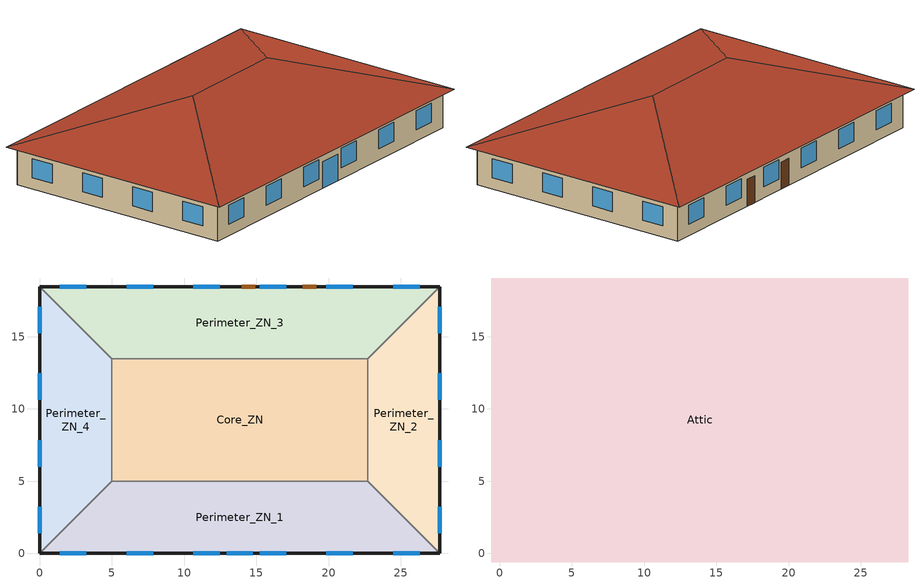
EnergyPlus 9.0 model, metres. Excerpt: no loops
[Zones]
Core_ZN
 floor adiabatic (Core_ZN_floor_Ffactor): 5,13.46 22.69,13.46 22.69,5 5,5 z0
 wall to Perimeter_ZN_1 (int_wall): 5,5 22.69,5 z0:3.05
 wall to Perimeter_ZN_2 (int_wall): 22.69,5 22.69,13.46 z0:3.05
 wall to Perimeter_ZN_3 (int_wall): 22.69,13.46 5,13.46 z0:3.05
 wall to Perimeter_ZN_4 (int_wall): 5,13.46 5,5 z0:3.05
Perimeter_ZN_1
 floor ground (Perimeter_ZN_1_floor_Ffactor): 27.69,0 0,0 5,5 22.69,5 z0
 wall outside (nonres_ext_wall): 0,0 27.69,0 z0:3.05
 wall to Perimeter_ZN_4 (int_wall): 5,5 0,0 z0:3.05
 wall to Perimeter_ZN_2 (int_wall): 27.69,0 22.69,5 z0:3.05
 window (Window_U_0.57_SHGC_0.39): 1.39,0 3.22,0 / 6.01,0 7.84,0 / 10.62,0 12.45,0 / 15.24,0 17.07,0 / 19.85,0 21.68,0 / 24.47,0 26.3,0 z0.9:2.42; 12.93,0 14.76,0 z0:2.13
Perimeter_ZN_2
 floor ground (Perimeter_ZN_2_floor_Ffactor): 22.69,13.46 27.69,18.46 27.69,0 22.69,5 z0
 wall outside (nonres_ext_wall): 27.69,0 27.69,18.46 z0:3.05
 wall to Perimeter_ZN_3 (int_wall): 27.69,18.46 22.69,13.46 z0:3.05
 window (Window_U_0.57_SHGC_0.39): 27.69,15.24 27.69,17.07 / 27.69,10.62 27.69,12.45 / 27.69,6.01 27.69,7.84 / 27.69,1.39 27.69,3.22 z0.9:2.42
Perimeter_ZN_3
 floor ground (Perimeter_ZN_3_floor_Ffactor): 5,13.46 0,18.46 27.69,18.46 22.69,13.46 z0
 wall outside (nonres_ext_wall): 27.69,18.46 0,18.46 z0:3.05
 wall to Perimeter_ZN_4 (int_wall): 0,18.46 5,13.46 z0:3.05
 window (Window_U_0.57_SHGC_0.39): 26.3,18.46 24.47,18.46 / 21.68,18.46 19.85,18.46 / 17.07,18.46 15.24,18.46 / 12.45,18.46 10.62,18.46 / 7.84,18.46 6.01,18.46 / 3.22,18.46 1.39,18.46 z0.9:2.42
 door (Swinging Door_con): 14.91,18.46 14,18.46 / 19.13,18.46 18.22,18.46 z0:2.13
Perimeter_ZN_4
 floor ground (Perimeter_ZN_4_floor_Ffactor): 5,5 0,0 0,18.46 5,13.46 z0
 wall outside (nonres_ext_wall): 0,18.46 0,0 z0:3.05
 window (Window_U_0.57_SHGC_0.39): 0,3.22 0,1.39 / 0,7.84 0,6.01 / 0,12.45 0,10.62 / 0,17.07 0,15.24 z0.9:2.42
Attic
 floor outside (ext_soffit_floor): -0.6,19.06 0,18.46 0,0 -0.6,-0.6 z3.05; 0,0 27.69,0 28.29,-0.6 -0.6,-0.6 z3.05; 28.29,19.06 28.29,-0.6 27.69,0 27.69,18.46 z3.05; -0.6,19.06 28.29,19.06 27.69,18.46 0,18.46 z3.05
 floor to Perimeter_ZN_1 (nonres_roof_floor): 0,0 5,5 22.69,5 27.69,0 z3.05
 floor to Perimeter_ZN_4 (nonres_roof_floor): 5,13.46 5,5 0,0 0,18.46 z3.05
 floor to Perimeter_ZN_2 (nonres_roof_floor): 22.69,5 22.69,13.46 27.69,18.46 27.69,0 z3.05
 floor to Core_ZN (nonres_roof_floor): 5,13.46 22.69,13.46 22.69,5 5,5 z3.05
 floor to Perimeter_ZN_3 (nonres_roof_floor): 0,18.46 27.69,18.46 22.69,13.46 5,13.46 z3.05
 roof outside (AtticRoofDeck): 28.29,19.06,3.05 -0.6,19.06,3.05 9.23,9.23,6.33 18.46,9.23,6.33; -0.6,19.06,3.05 -0.6,-0.6,3.05 9.23,9.23,6.33; 28.29,-0.6,3.05 28.29,19.06,3.05 18.46,9.23,6.33; -0.6,-0.6,3.05 28.29,-0.6,3.05 18.46,9.23,6.33 9.23,9.23,6.33
[Building]
OfficeSmall: North Axis {deg}=0; Terrain=City; Loads Convergence Tolerance Value=0.04; Temperature Convergence Tolerance Value {deltaC}=0.2; Solar Distribution=FullInteriorAndExterior; Maximum Number of Warmup Days=25; Minimum Number of Warmup Days=6
[Site:Location]
Site:Location=Denver-Aurora-Buckley.AFB_CO_USA WMO=724695; Latitude {N+ S-}=39.72; Longitude {W- E+}=-104.75; Time Zone Relative to GMT {GMT+/-}=-7; Elevation {m}=1726
[SizingPeriod:DesignDay] Day of Month=21; Dry-Bulb Temperature Range Modifier Type=DefaultMultipliers; Humidity Condition Type=Wetbulb; Barometric Pressure {Pa}=82237; Rain {Yes/No}=No; Snow on ground {Yes/No}=No; Daylight Savings Time Indicator=No
Name | Month | Day Type | Maximum Dry-Bulb Temperature {C} | Daily Dry-Bulb Temperature Range {C} | Wetbulb at Maximum Dry-Bulb {C} | Wind Speed {m/s} design conditions vs. traditional 6.71 m/s (15 mph) | Wind Direction {Degrees; N=0, S=180} | Solar Model Indicator | Clearness {0.0 to 1.1} | Wind Speed {m/s} design conditions vs. traditional 3.35 m/s (7mph) | ASHRAE Clear Sky Optical Depth for Beam Irradiance (taub) | ASHRAE Clear Sky Optical Depth for Diffuse Irradiance (taud)
Denver-Aurora-Buckley.AFB_CO_USA Ann Htg 99.6% Condns DB | 12 | WinterDesignDay | -17.9 | 0 | -17.9 | 2.5 | 180 | ASHRAEClearSky | 0
Denver-Aurora-Buckley.AFB_CO_USA Ann Clg .4% Condns DB=>MWB | 7 | SummerDesignDay | 33.9 | 14.8 | 15 |  | 30 | ASHRAETau |  | 3.6 | 0.423 | 2.02
[Site:WaterMainsTemperature]
Calculation Method=Correlation; Annual average outdoor air temperature {C}=9.95; Maximum difference in monthly average outdoor air temperatures {C}=23.7
[Site:GroundTemperature:FCfactorMethod]
January Ground Temperature {C}=7.1; February Ground Temperature {C}=3; March Ground Temperature {C}=-1; April Ground Temperature {C}=0.8; May Ground Temperature {C}=-0.2; June Ground Temperature {C}=4.8; July Ground Temperature {C}=6.1; August Ground Temperature {C}=13.7; September Ground Temperature {C}=22.2; October Ground Temperature {C}=22.7; November Ground Temperature {C}=21.7; December Ground Temperature {C}=18.5
[Material:NoMass]
Opaque Door panel_con: MediumRough, 0.352237, 0.9, 0.7, 0.7
Nonres_Roof_Insulation: MediumSmooth, 4.8919, 0.9, 0.7, 0.7
Nonres_Exterior_Wall_Insulation: MediumSmooth, 1.59504, 0.9, 0.7, 0.7
[Construction]
Swinging Door_con: Opaque Door panel_con
InteriorFurnishings: Std Wood 6inch
AtticRoofDeck: F12 Asphalt shingles, G02 16mm plywood
int_wall: G01 13mm gypsum board, G01 13mm gypsum board
ext_soffit_floor: G02 16mm plywood
nonres_roof_floor: G01 16mm gypsum board, Nonres_Roof_Insulation
nonres_ext_wall: F07 25mm stucco, G01 16mm gypsum board, Nonres_Exterior_Wall_Insulation, G01 16mm gypsum board
Window_U_0.57_SHGC_0.39: Glazing Layer
[Material]
Name | Roughness | Thickness {m} | Conductivity {W/m-K} | Density {kg/m3} | Specific Heat {J/kg-K} | Thermal Absorptance | Solar Absorptance | Visible Absorptance | Absorptance:Thermal | Absorptance:Solar | Absorptance:Visible
Std Wood 6inch | MediumSmooth | 0.15 | 0.12 | 540 | 1210 | 0.9 | 0.7 | 0.7
F07 25mm stucco | Smooth | 0.0254 | 0.72 | 1856 | 840 | 0.9 | 0.7 | 0.7
F12 Asphalt shingles | VeryRough | 0.0032 | 0.04 | 1120 | 1260 |  |  |  | 0.9 | 0.7
G01 13mm gypsum board | Smooth | 0.0127 | 0.16 | 800 | 1090 |  |  |  | 0.9 | 0.7 | 0.5
G01 16mm gypsum board | MediumSmooth | 0.0159 | 0.16 | 800 | 1090
G02 16mm plywood | Smooth | 0.0159 | 0.12 | 544 | 1210
[WindowMaterial:SimpleGlazingSystem]
Glazing Layer: U-Factor {W/m2-K}=3.23661; Solar Heat Gain Coefficient=0.39; Visible Transmittance=0.39
[Construction:FfactorGroundFloor] F-Factor=1.26363
Name | Area | PerimeterExposed
Core_ZN_floor_Ffactor | 149.657 | 0
Perimeter_ZN_1_floor_Ffactor; Perimeter_ZN_3_floor_Ffactor | 113.45 | 27.69
Perimeter_ZN_2_floor_Ffactor; Perimeter_ZN_4_floor_Ffactor | 67.3 | 18.46
[Zone] Type=1; Multiplier=1; Ceiling Height {m}=autocalculate; Volume {m3}=autocalculate; Floor Area {m2}=autocalculate
Name | Part of Total Floor Area
Core_ZN; Perimeter_ZN_1; Perimeter_ZN_2; Perimeter_ZN_3; Perimeter_ZN_4 | Yes
Attic | No
[InternalMass] Construction=InteriorFurnishings
Name | Zone | Surface Area {m2}
Core_ZN_InternalMass_1 | Core_ZN | 299.3148
Perimeter_ZN_1_InternalMass_1 | Perimeter_ZN_1 | 226.9
Perimeter_ZN_2_InternalMass_1 | Perimeter_ZN_2 | 134.6
Perimeter_ZN_3_InternalMass_1 | Perimeter_ZN_3 | 226.9
Perimeter_ZN_4_InternalMass_1 | Perimeter_ZN_4 | 134.6
[People] Number of People Calculation Method=Area/Person; Zone Floor Area per Person {m2/person}=16.5881; Fraction Radiant=0.3; Sensible Heat Fraction=AUTOCALCULATE; Activity Level Schedule=ACTIVITY_SCH; Enable ASHRAE 55 Comfort Warnings=No; Mean Radiant Temperature Calculation Type=ZoneAveraged; Work Efficiency Schedule=WORK_EFF_SCH; Clothing Insulation Calculation Method=ClothingInsulationSchedule; Clothing Insulation Schedule=CLOTHING_SCH; Air Velocity Schedule=AIR_VELO_SCH; Thermal Comfort Model 1 Type=Fanger
Name | Zone or ZoneList | Number of People Schedule
Core_ZN | Core_ZN | BLDG_OCC_SCH_wo_SB
Perimeter_ZN_1 | Perimeter_ZN_1 | BLDG_OCC_SCH_wo_SB
Perimeter_ZN_2 | Perimeter_ZN_2 | BLDG_OCC_SCH_w_SB
Perimeter_ZN_3 | Perimeter_ZN_3 | BLDG_OCC_SCH_wo_SB
Perimeter_ZN_4 | Perimeter_ZN_4 | BLDG_OCC_SCH_wo_SB
[Lights] Schedule=BLDG_LIGHT_SCH; Design Level Calculation Method=Watts/Area; Watts per Zone Floor Area {W/m2}=10.7639; Return Air Fraction=0; Fraction Radiant=0.7; Fraction Visible=0.2; Fraction Replaceable=1; Return Air Fraction Calculated from Plenum Temperature=No
Name | Zone or ZoneList
Core_ZN_Lights | Core_ZN
Perimeter_ZN_1_Lights | Perimeter_ZN_1
Perimeter_ZN_2_Lights | Perimeter_ZN_2
Perimeter_ZN_3_Lights | Perimeter_ZN_3
Perimeter_ZN_4_Lights | Perimeter_ZN_4
[ElectricEquipment] Schedule=BLDG_EQUIP_SCH; Design Level Calculation Method=Watts/Area; Watts per Zone Floor Area {W/m2}=6.78
Name | Zone or ZoneList
Core_ZN_MiscPlug_Equip | Core_ZN
Perimeter_ZN_1_MiscPlug_Equip | Perimeter_ZN_1
Perimeter_ZN_2_MiscPlug_Equip | Perimeter_ZN_2
Perimeter_ZN_3_MiscPlug_Equip | Perimeter_ZN_3
Perimeter_ZN_4_MiscPlug_Equip | Perimeter_ZN_4
[ZoneInfiltration:DesignFlowRate] Temperature Term Coefficient=0; Velocity Squared Term Coefficient=0
Name | Zone or ZoneList | Schedule | Design Flow Rate Calculation Method | Design Flow Rate {m3/s} | Flow per Exterior Surface Area {m3/s-m2} | Constant Term Coefficient | Velocity Term Coefficient
Perimeter_ZN_1_Infiltration | Perimeter_ZN_1 | INFIL_QUARTER_ON_SCH | Flow/ExteriorWallArea | 0 | 0.00102413 | 0 | 0.224
Perimeter_ZN_1_Door_Infiltration | Perimeter_ZN_1 | INFIL_Door_Opening_SCH | Flow/Zone | 0.129785 |  | 1 | 0
Perimeter_ZN_2_Infiltration | Perimeter_ZN_2 | INFIL_QUARTER_ON_SCH | Flow/ExteriorWallArea | 0 | 0.00102413 | 0 | 0.224
Perimeter_ZN_3_Infiltration | Perimeter_ZN_3 | INFIL_QUARTER_ON_SCH | Flow/ExteriorWallArea | 0 | 0.00102413 | 0 | 0.224
Perimeter_ZN_4_Infiltration | Perimeter_ZN_4 | INFIL_QUARTER_ON_SCH | Flow/ExteriorWallArea | 0 | 0.00102413 | 0 | 0.224
Attic_Infiltration | Attic | ALWAYS_ON | Flow/Zone | 0.2001 |  | 1 | 0
[Exterior:Lights]
Exterior_Lights: Schedule=Exterior_Lgt_ALWAYS_ON; Design Level {W}=1582.575; Control Option=AstronomicalClock
[AvailabilityManager:NightCycle] Applicability Schedule=Always_On; Fan Schedule=HVACOperationSchd; Control Type=CycleOnAny; Thermostat Tolerance {deltaC}=1; Cycling Run Time Control Type=FixedRunTime; Cycling Run Time {s}=1800
PSZ-AC:1 Availability Manager; PSZ-AC:2 Availability Manager; PSZ-AC:3 Availability Manager; PSZ-AC:4 Availability Manager; PSZ-AC:5 Availability Manager
[Schedule:Compact]
BLDG_LIGHT_SCH: Through: 12/31, For: Weekdays, Until: 5:00, 0.18, Until: 7:00, 0.23, Until: 8:00, 0.42, Until: 12:00, 0.9, Until: 13:00, 0.8, Until: 17:00, 0.9, Until: 18:00, 0.61, Until: 20:00, 0.42, Until: 22:00, 0.32, Until: 23:00, 0.23, Until: 24:00, 0.18, For: Weekends, Until: 24:00, 0.18, For: Holiday, Until: 24:00, 0.18, For: WinterDesignDay, Until: 24:00, 0, For: SummerDesignDay, Until: 24:00, 1, For: CustomDay1, Until: 24:00, 0, For: CustomDay2, Until: 24:00, 0
BLDG_EQUIP_SCH: Through: 12/31, For: WeekDays, Until: 6:00, 0.5, Until: 8:00, 0.5, Until: 12:00, 1, Until: 13:00, 0.94, Until: 17:00, 1, Until: 18:00, 0.5, Until: 23:00, 0.2, Until: 24:00, 0.2, For: Weekends, Until: 24:00, 0.2, For: Holiday, Until: 24:00, 0.2, For: WinterDesignDay, Until: 24:00, 0, For: SummerDesignDay, Until: 24:00, 1, For: CustomDay1, Until: 24:00, 0, For: CustomDay2, Until: 24:00, 0
BLDG_OCC_SCH_w_SB: Through: 12/31, For: Weekdays, Until: 01:00, 0, Until: 02:00, 0, Until: 03:00, 0, Until: 04:00, 0, Until: 05:00, 0, Until: 06:00, 0, Until: 07:00, 0.11, Until: 08:00, 0.21, Until: 09:00, 1, Until: 10:00, 1, Until: 11:00, 0, Until: 12:00, 1, Until: 13:00, 0, Until: 14:00, 1, Until: 15:00, 0, Until: 16:00, 1, Until: 17:00, 1, Until: 18:00, 0.32, Until: 19:00, 0.11, Until: 20:00, 0.11, Until: 21:00, 0.11, Until: 22:00, 0.11, Until: 23:00, 0.05, Until: 24:00, 0, For: Weekends, Until: 01:00, 0, Until: 02:00, 0, Until: 03:00, 0, Until: 04:00, 0, Until: 05:00, 0, Until: 06:00, 0, Until: 07:00, 0, Until: 08:00, 0, Until: 09:00, 0, Until: 10:00, 0, Until: 11:00, 0, Until: 12:00, 0, Until: 13:00, 0, Until: 14:00, 0, Until: 15:00, 0, Until: 16:00, 0, Until: 17:00, 0, Until: 18:00, 0, Until: 19:00, 0, Until: 20:00, 0, Until: 21:00, 0, Until: 22:00, 0, Until: 23:00, 0, Until: 24:00, 0, For: Holiday, Until: 24:00, 0, For: WinterDesignDay, Until: 24:00, 0, For: SummerDesignDay, Until: 24:00, 1, For: CustomDay1, Until: 24:00, 0, For: CustomDay2, Until: 24:00, 0
BLDG_OCC_SCH_wo_SB: Through: 12/31, For: Weekdays, Until: 01:00, 0, Until: 02:00, 0, Until: 03:00, 0, Until: 04:00, 0, Until: 05:00, 0, Until: 06:00, 0, Until: 07:00, 0.11, Until: 08:00, 0.21, Until: 09:00, 1, Until: 10:00, 1, Until: 11:00, 1, Until: 12:00, 1, Until: 13:00, 0.610395, Until: 14:00, 1, Until: 15:00, 1, Until: 16:00, 1, Until: 17:00, 1, Until: 18:00, 0.32, Until: 19:00, 0.11, Until: 20:00, 0.11, Until: 21:00, 0.11, Until: 22:00, 0.11, Until: 23:00, 0.05, Until: 24:00, 0, For: Weekends, Until: 01:00, 0, Until: 02:00, 0, Until: 03:00, 0, Until: 04:00, 0, Until: 05:00, 0, Until: 06:00, 0, Until: 07:00, 0, Until: 08:00, 0, Until: 09:00, 0, Until: 10:00, 0, Until: 11:00, 0, Until: 12:00, 0, Until: 13:00, 0, Until: 14:00, 0, Until: 15:00, 0, Until: 16:00, 0, Until: 17:00, 0, Until: 18:00, 0, Until: 19:00, 0, Until: 20:00, 0, Until: 21:00, 0, Until: 22:00, 0, Until: 23:00, 0, Until: 24:00, 0, For: Holiday, Until: 24:00, 0, For: WinterDesignDay, Until: 24:00, 0, For: SummerDesignDay, Until: 24:00, 1, For: CustomDay1, Until: 24:00, 0, For: CustomDay2, Until: 24:00, 0
INFIL_QUARTER_ON_SCH: Through: 12/31, For: Weekdays SummerDesignDay, Until: 07:00, 1, Until: 19:00, 0.25, Until: 24:00, 1, For: Saturday WinterDesignDay, Until: 07:00, 1, Until: 18:00, 0.25, Until: 24:00, 1, For: Sunday Holidays AllOtherDays, Until: 24:00, 1
INFIL_Door_Opening_SCH: Through: 12/31, For: Weekdays, Until: 06:00, 0, Until: 07:00, 0.144, Until: 08:00, 1, Until: 12:00, 0.144, Until: 13:00, 1, Until: 17:00, 0.144, Until: 18:00, 1, Until: 19:00, 0.144, Until: 24:00, 0, For: Saturday Sunday Holidays AllOtherDays, Until: 24:00, 0
ALWAYS_ON; Exterior_Lgt_ALWAYS_ON: Through: 12/31, For: AllDays, Until: 24:00, 1
HVACOperationSchd: Through: 12/31, For: Weekdays SummerDesignDay, Until: 06:00, 0, Until: 19:00, 1, Until: 24:00, 0, For: Weedends WinterDesignDay, Until: 24:00, 0, For: Holidays AllOtherDays, Until: 24:00, 0
ACTIVITY_SCH: Through: 12/31, For: AllDays, Until: 24:00, 120
WORK_EFF_SCH: Through: 12/31, For: AllDays, Until: 24:00, 0
AIR_VELO_SCH: Through: 12/31, For: AllDays, Until: 24:00, 0.2
CLOTHING_SCH: Through: 04/30, For: AllDays, Until: 24:00, 1, Through: 09/30, For: AllDays, Until: 24:00, 1, Through: 12/31, For: AllDays, Until: 24:00, 1
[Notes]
: prototype_OfficeSmall_template.tmpl,v 1.2 2011/02/19 17:47:05 d3l143 Exp  : prototype_OfficeSmall_template.tmpl,v  Revision 1.2  2011/02/19 17:47:05  d3l143
changepath for gtp, opaque and window libraries.
Initial revision
Sep 18-21, 2013: Adding back the comments from V6 templates to the automatic upgraded V8 templates.
Moving the comments out of the objects.
Commenting out [design_wetbulb] which was defined but not used in Midrise, 3 offices and Warehouse.
DOE Commercial Building Benchmark
Small Office, new construction
ASHRAE Standards 90.1-2004 and 62-1999
Description:  Single story, five zone office building.
Form:         Area = 511 m2 (5,500 ft2); Number of Stories = 1; Shape = rectangle, Aspect ratio = 1.5
Envelope:     Envelope thermal properties vary with climate according to ASHRAE Standard 90.1-2004.
Opaque constructions: mass walls; attic roof; slab-on-grade floor
Windows: window-to-wall ratio = 19%, equal distribution of punched windows
Infiltration = 0.4 cfm/ft2 above grade wall area at 0.3 in wc (75 Pa) adjusted to 0.016 in wc (4 Pa).
25% of full value when ventilation system on.
HVAC:         PSZ-AC, gas furnace
Int. gains:   lights = 10.76 W/m2 (1.0 W/ft2);
elec. plug loads = 6.78 W/m2 (0.63 W/ft2)
gas plug load = 0 W/m2 (0 W/ft2)
Detached Shading:               None
Daylight:                       None
Natural Ventilation:            None
Zonal Equipment:                None
Air Primary Loops:              PSZ-AC:1
Plant Loops:                    SWHSys1
System Equipment Autosize:      No
Purchased Cooling:              None
Purchased Heating:              None
Coils:                          COIL:DX:COOLINGBYPASSFACTOREMPIRICAL; COIL:GAS:HEATING
Pumps:                          None
Boilers:                        None
Chillers:                       None
Reference citation for the Commercial Building Benchmarks:
Deru, M.; Griffith, B.; Long, N.; Benne, K.; Torcellini, P; Halverson, M.;
Winiarski,  D.; Liu, B.; Crawley, D. (2008). DOE Commercial Building Resarch
Benchmarks for Commercial Buildings. Washington, DC: U.S. Department of Energy,
Energy Efficiency and Renewable Energy, Office of Building Technologies.
Start SimMetaData
PNNL Update notes-----------------------------------------------------------------
1. Replaced location object script
2. Updated all envelope and fenestration construction names to use the PNNL libraries.
3. Updated infiltration rate to be based on exterior wall surface area option and using PNNL methodology.
4. Updated following schedules to be consistent with the AEDG-SO guides and imported from GARD's SO idf file
lighting, occupancy, equipment(modified to match the scorecard), infiltration, swh,
heating set point schedule, cooling set point schedule, fans
5. Changed the occupancy density to 7 people per 1000 sf with 80% net usuable area.
6. Changed the plug load density to 0.63 W/sf based on AEDG-SO TSD Table 7-1.
7. Changed infiltration schedule to match the score card (INFIL_QUATER_ON when infiltration is 0.25 when FAN ON and 1.0 when when FAN OFF)
8. Minimum and maximum supply air temperatures are set at 12.8 C (55F) and 40 C (104F) in sizing (system and zone) objects and set point manager
9. Hot water supply set point changed from 140F to 120F.  Changed in water use object, plant sizing and plant loop objects.
10.Added hourly variables for load profiles.
11. add a variable "economizer"
12. 05-21-2009 Modified Schedules based on 90.1 SWG comments.
13. August 12, 2009:  checked the "view factor to ground" and "autocalculate" used for all.  No changes are made.
14. August 21, 2009:  implement Addendum X
change lighting density from 10.764 W/m2 --> 10.198 w/m2 with a 0.566 W/m2 reduction
15. August 25, 2009: run PI after the implementation of addendum X.  Adding Oct09.PI cases in the PARM. Noticed that exterior lighting changed
for 2004/2007 from 1543 --> 1634 W (-91)
for the PIs   from  925 -->  937 W (-12)
(618)    (697) less ext lgt for PI.Oct09 than PI.Jun09 after the change
16.September 15, 2009: revise the implementation of addendum X (5 zones are affected)
change lighting density from 10.765 W/m2 --> 10.2257 w/m2 with a 0.5393 W/m2 reduction
- Change the system to air source heat pump with gas furnace for supplement heating
- Attic is not considered as part of floor area
- Corrected perimeter floor construction from ext_slab_8in to ext_slab_8in_with_carpet
- Corrected soffit floor boundary condition from ground to outdoors
- Attic infiltration takes the constant value from Benchmark model
18. November 5, 2009: standardize the LPD by
(a) specifyed 1 LPD parm variable [LPD_office] in the PARM excel file
